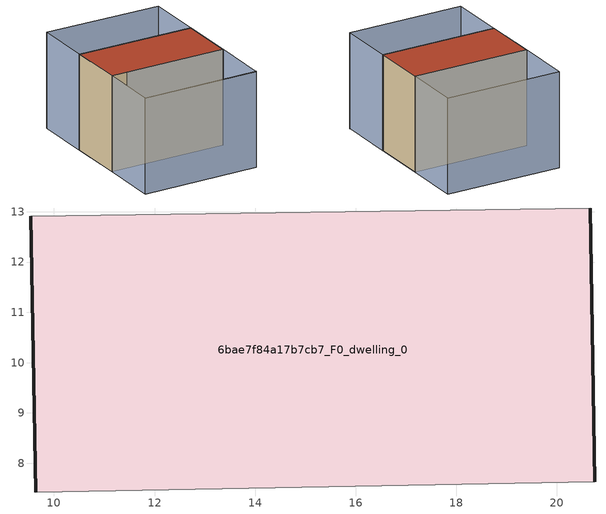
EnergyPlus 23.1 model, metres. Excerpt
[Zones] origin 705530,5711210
6bae7f84a17b7cb7_F0_dwelling_0
 floor ground (EU_floor_Construction): 20.76,7.63 20.66,13.08 9.54,12.91 9.64,7.43 z0
 wall outside (EU_wall_Construction): 20.66,13.08 20.76,7.63 / 9.64,7.43 9.54,12.91 z0:9
 wall adiabatic (EU_wall_Construction): 20.76,7.63 9.64,7.43 / 9.54,12.91 20.66,13.08 z0:9
 roof outside (EU_roof_Construction): 20.66,13.08 20.76,7.63 9.64,7.43 9.54,12.91 z9
shading: 9.74,1.9 20.87,2.1 / 9.64,7.43 20.76,7.63 / 20.76,7.63 20.86,2.1 / 20.86,2.1 9.74,1.9 / 9.74,1.9 9.64,7.43 / 20.66,13.08 9.51,12.91 / 9.51,12.91 9.43,18.37 / 9.43,18.37 20.58,18.53 / 20.58,18.53 20.66,13.08 z0:9
[Building]
EU S2 Campaign: North Axis=0; Terrain=City; Solar Distribution=FullExterior
[Site:Location]
London: Latitude=51.5; Longitude=-0.5; Time Zone=0; Elevation=25
[SizingPeriod:WeatherFileDays]
AnnualSizingPeriod: Begin Month=1; Begin Day of Month=1; End Month=12; End Day of Month=31; Day of Week for Start Day=Monday; Use Weather File Daylight Saving Period=No; Use Weather File Rain and Snow Indicators=No
[MATERIAL]
EU_InternalMass_Material: Roughness=MediumRough; Thickness=0.1; Conductivity=1; Density=1800; Specific Heat=900; Thermal Absorptance=0.9; Solar Absorptance=0.7; Visible Absorptance=0.7
[MATERIAL:NOMASS] Roughness=MediumRough; Thermal Absorptance=0.9; Solar Absorptance=0.7; Visible Absorptance=0.7
Name | Thermal Resistance
EU_wall_NoMass | 0.724719
EU_roof_NoMass | 2.98947
EU_floor_NoMass | 2.39157
[CONSTRUCTION]
EU_wall_Construction: EU_wall_NoMass
EU_roof_Construction: EU_roof_NoMass
EU_floor_Construction: EU_floor_NoMass
EU_InternalMass_Construction: EU_InternalMass_Material
[ZONE]
6bae7f84a17b7cb7_F0_dwelling_0: Type=1; Multiplier=1; Ceiling Height=autocalculate; Volume=546.974; Floor Area=autocalculate; Part of Total Floor Area=Yes
[INTERNALMASS]
6bae7f84a17b7cb7_F0_dwelling_0_EU_InternalMass: Construction=EU_InternalMass_Construction; Zone or ZoneList=6bae7f84a17b7cb7_F0_dwelling_0; Surface Area=60.7751
[OTHEREQUIPMENT]
EU_Step8_InternalGain_6bae7f84a17b7cb7_F0_dwelling_0_f000: Fuel Type=Electricity; Zone or ZoneList or Space or SpaceList=6bae7f84a17b7cb7_F0_dwelling_0; Schedule=EU_Step8_GainSchedule_6bae7f84a17b7cb7_F0_dwelling_0_f000; Design Level Calculation Method=Watts/Area; Power per Zone Floor Area=1; Fraction Latent=0; Fraction Radiant=0; Fraction Lost=0; Carbon Dioxide Generation Rate=0; EndUse Subcategory=EU_Step8_InternalGains
[ZONEVENTILATION:DESIGNFLOWRATE]
EU_ConstantAir_6bae7f84a17b7cb7_F0_dwelling_0: Zone or ZoneList or Space or SpaceList=6bae7f84a17b7cb7_F0_dwelling_0; Schedule=EU_AlwaysOn; Design Flow Rate Calculation Method=AirChanges/Hour; Air Changes per Hour=0.418135; Ventilation Type=Natural; Fan Pressure Rise=0; Fan Total Efficiency=1; Constant Term Coefficient=1; Temperature Term Coefficient=0; Velocity Term Coefficient=0; Velocity Squared Term Coefficient=0; Minimum Indoor Temperature=-100; Maximum Indoor Temperature=100; Delta Temperature=-100; Minimum Outdoor Temperature=-100; Maximum Outdoor Temperature=100; Maximum Wind Speed=40
[HVACTEMPLATE:THERMOSTAT]
EU_HeatOnly_6bae7f84a17b7cb7_F0_dwelling_0: Constant Heating Setpoint=20; Constant Cooling Setpoint=50
[HVACTEMPLATE:ZONE:IDEALLOADSAIRSYSTEM]
6bae7f84a17b7cb7_F0_dwelling_0: Template Thermostat=EU_HeatOnly_6bae7f84a17b7cb7_F0_dwelling_0; System Availability Schedule=EU_AlwaysOn; Maximum Heating Supply Air Temperature=50; Minimum Cooling Supply Air Temperature=13; Maximum Heating Supply Air Humidity Ratio=0.0156; Minimum Cooling Supply Air Humidity Ratio=0.0077; Heating Limit=NoLimit; Cooling Limit=NoLimit; Heating Availability Schedule=EU_AlwaysOn; Cooling Availability Schedule=EU_CoolingOff; Dehumidification Control Type=ConstantSensibleHeatRatio; Cooling Sensible Heat Ratio=0.7; Dehumidification Setpoint=60; Humidification Control Type=None; Humidification Setpoint=30; Outdoor Air Method=None; Outdoor Air Flow Rate per Person=0.00944; Outdoor Air Flow Rate per Zone Floor Area=0; Outdoor Air Flow Rate per Zone=0; Demand Controlled Ventilation Type=None; Outdoor Air Economizer Type=NoEconomizer; Heat Recovery Type=None; Sensible Heat Recovery Effectiveness=0.7; Latent Heat Recovery Effectiveness=0.65
[SIZING:ZONE]
6bae7f84a17b7cb7_F0_dwelling_0: Zone Cooling Design Supply Air Temperature Input Method=SupplyAirTemperature; Zone Cooling Design Supply Air Temperature=13; Zone Heating Design Supply Air Temperature Input Method=SupplyAirTemperature; Zone Heating Design Supply Air Temperature=50; Zone Cooling Design Supply Air Humidity Ratio=0.008; Zone Heating Design Supply Air Humidity Ratio=0.008; Cooling Design Air Flow Method=DesignDay; Cooling Design Air Flow Rate=0; Cooling Minimum Air Flow per Zone Floor Area=0.000762; Cooling Minimum Air Flow=0; Cooling Minimum Air Flow Fraction=0.2; Heating Design Air Flow Method=DesignDay; Heating Design Air Flow Rate=0; Heating Maximum Air Flow per Zone Floor Area=0.002032; Heating Maximum Air Flow=0.141576; Heating Maximum Air Flow Fraction=0.3; Account for Dedicated Outdoor Air System=No; Dedicated Outdoor Air System Control Strategy=NeutralSupplyAir; Dedicated Outdoor Air Low Setpoint Temperature for Design=autosize; Dedicated Outdoor Air High Setpoint Temperature for Design=autosize; Zone Load Sizing Method=Sensible Load Only No Latent Load; Zone Latent Cooling Design Supply Air Humidity Ratio Input Method=HumidityRatioDifference; Zone Cooling Design Supply Air Humidity Ratio Difference=0.005; Zone Latent Heating Design Supply Air Humidity Ratio Input Method=HumidityRatioDifference; Zone Humidification Design Supply Air Humidity Ratio Difference=0.005
[SCHEDULE:CONSTANT]
Name | Hourly Value
EU_AlwaysOn | 1
EU_CoolingOff | 0
[SCHEDULE:FILE]
EU_Step8_GainSchedule_6bae7f84a17b7cb7_F0_dwelling_0_f000: File=../../schedules/6bae7f84a17b7cb7/6bae7f84a17b7cb7_F0_dwelling_0_f000_gain.csv; Column Number=1; Rows to Skip at Top=0; Number of Hours of Data=8760; Column Separator=Comma; Interpolate to Timestep=No; Minutes per Item=60; Adjust Schedule for Daylight Savings=Yes
